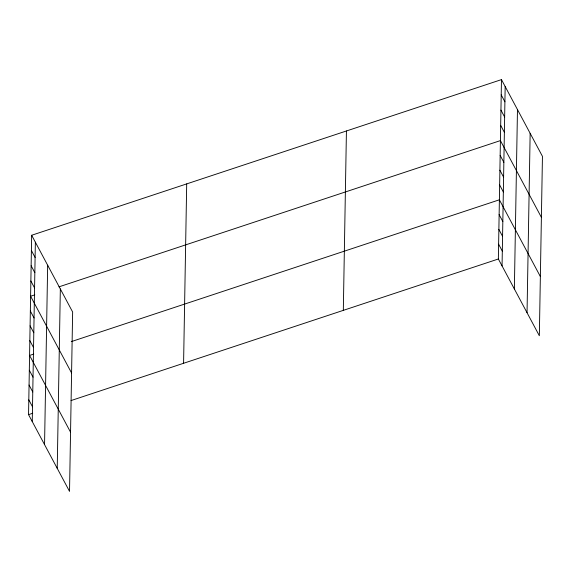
<?xml version="1.0" encoding="UTF-8"?>
<svg xmlns="http://www.w3.org/2000/svg" width="571" height="571" viewBox="0 0 571 571"><rect width="100%" height="100%" fill="white"/><g stroke="black" fill="none" stroke-linecap="round" stroke-linejoin="round"><path stroke-width="0.86" d="M31.662 235.259L72.638 312.002L69.526 491.388L28.55 414.639L31.662 235.259L501.474 79.612L542.45 156.361L539.338 335.741L498.362 258.998L501.474 79.612M32.254 421.569L35.366 242.19M44.552 444.609L47.664 265.23M57.228 468.348L60.34 288.969M183.584 363.277L186.696 183.898M343.321 310.36L346.433 130.973M502.059 265.929L505.171 86.549M514.364 288.969L517.476 109.589M527.04 312.708L530.152 133.321M34.774 294.864L30.606 296.249L71.582 372.991M58.941 286.856L500.41 140.602L541.394 217.351M33.746 354.063L29.578 355.44L70.554 432.19M71.254 341.636L499.382 199.8L540.366 276.55M28.55 414.639L32.718 413.254M71.061 400.557L498.362 258.998M501.202 94.865L504.907 101.795M500.938 110.11L504.643 117.048M500.674 125.356L504.379 132.294M500.153 155.405L503.858 162.335M499.896 170.201L503.601 177.138M499.639 185.004L503.344 191.935M499.125 214.596L502.83 221.534M498.868 229.399L502.573 236.337M498.619 244.195L502.316 251.133M31.398 250.505L35.102 257.442M31.134 265.751L34.838 272.688M30.87 280.996L34.574 287.934M30.349 311.045L34.053 317.983M30.092 325.841L33.796 332.779M29.835 340.644L33.539 347.575M29.321 370.244L33.025 377.174M29.064 385.04L32.768 391.977M28.807 399.836L32.511 406.773"/></g></svg>
